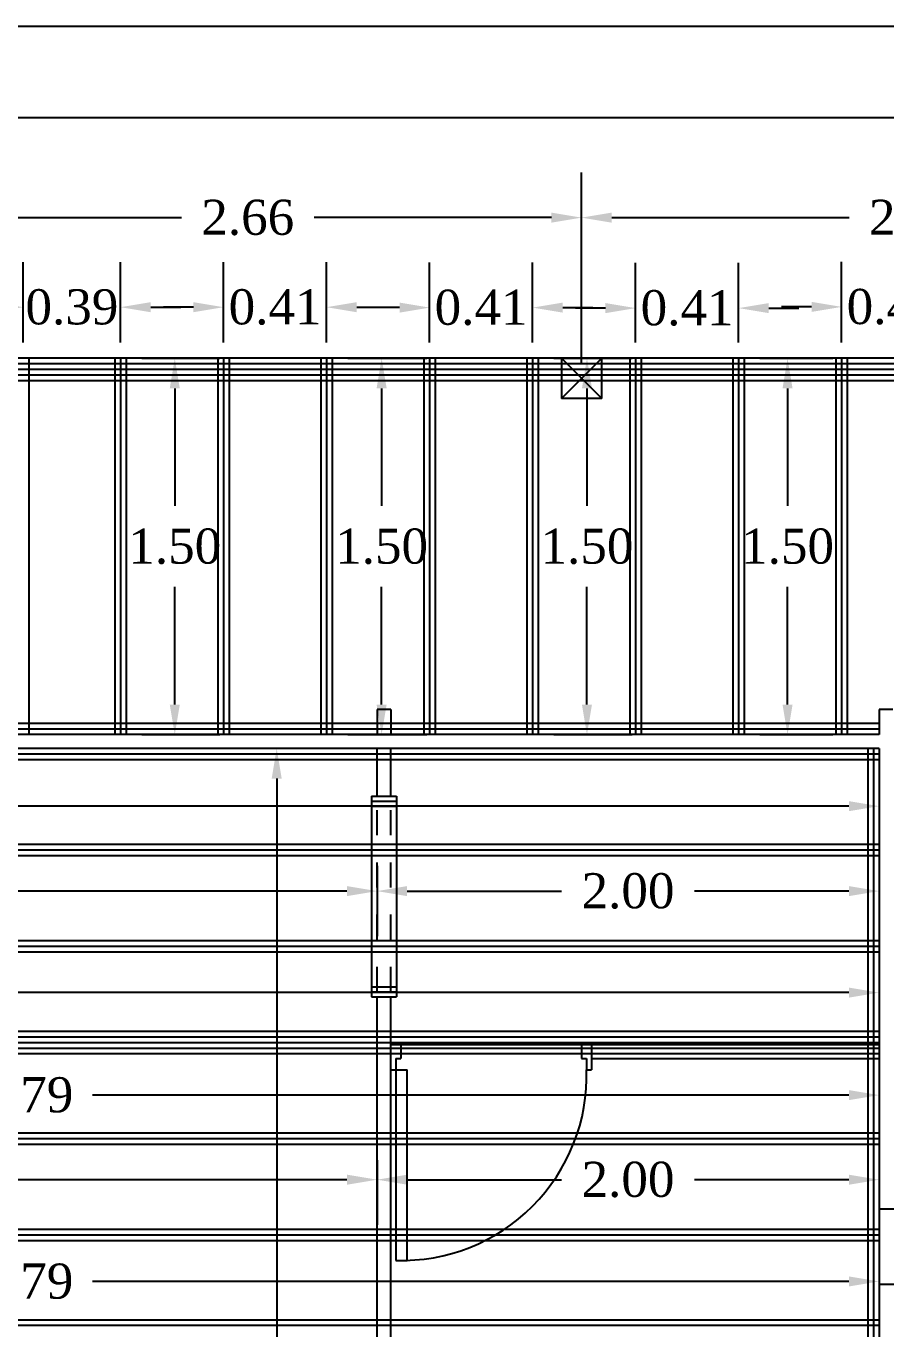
# Model space of a CAD drawing. Header units: inches. Extents: x 86794 to 87086, y 41803 to 41823.
# Drawn here: x 86863.53 to 86866.95, y 41816.95 to 41822.14 of the extents above; entities that cross this region are included whole.
import ezdxf

# ---------------------------------------------------------------- set-up
doc = ezdxf.new("R2010")
doc.units = ezdxf.units.IN
doc.header["$MEASUREMENT"] = 0
doc.linetypes.add('ACAD_ISO03W100', pattern=[30, 12, -18])
doc.styles.get("Standard").update_dxf_attribs({"font": 'times.ttf'})
doc.dimstyles.get("Standard").update_dxf_attribs({"dimtxt": 0.14, "dimasz": 0.12, "dimexe": 0.18, "dimexo": 0.0625, "dimgap": 0.09, "dimtad": 0, "dimtih": 1, "dimtoh": 1, "dimzin": 0, "dimdsep": 46, "dimtxsty": 'Standard', "dimcen": 0.09, "dimadec": 0, "dimazin": 0, "dimtfac": 1, "dimtofl": 0, "dimtmove": 0, "dimatfit": 3, "dimfxl": 1, "dimtolj": 1, "dimtzin": 0, "dimarcsym": 0})

# ---------------------------------------------------------------- blocks, each defined once
blk = doc.blocks.new('*D3')
at = {"color": 0, "lineweight": -2, "ltscale": 0.006, "transparency": 16777216}
for p, q in [((86859.2334, 41819.1542), (86859.2334, 41818.8518)), ((86866.9234, 41819.1542), (86866.9234, 41818.8518)), ((86859.3534, 41819.0318), (86862.8158, 41819.0318)), ((86866.8034, 41819.0318), (86863.341, 41819.0318))]:
    blk.add_line(p, q, dxfattribs=at)
at = {"color": 0, "ltscale": 0.006, "transparency": 16777216}
for points in [[(86859.3534, 41819.0518), (86859.3534, 41819.0118), (86859.2334, 41819.0318)], [(86866.8034, 41819.0518), (86866.8034, 41819.0118), (86866.9234, 41819.0318)]]:
    blk.add_solid(points, dxfattribs=at)
at = {"layer": 'Defpoints', "color": 0, "ltscale": 0.006, "transparency": 16777216}
for p in [(86859.2334, 41819.2167), (86866.9234, 41819.2167), (86866.9234, 41819.0318)]:
    blk.add_point(p, dxfattribs=at)
at = {"color": 0, "ltscale": 0.006, "transparency": 16777216, "insert": (86863.0784, 41819.0318), "char_height": 0.14, "attachment_point": 5}
blk.add_mtext('\\A1;7.69', dxfattribs=at)
blk = doc.blocks.new('*D5')
at = {"color": 0, "lineweight": -2, "ltscale": 0.006, "transparency": 16777216}
for p, q in [((86860.1784, 41818.7934), (86860.1784, 41818.5133)), ((86864.9234, 41818.7934), (86864.9234, 41818.5133)), ((86860.2984, 41818.6933), (86862.2885, 41818.6933)), ((86864.8034, 41818.6933), (86862.8134, 41818.6933))]:
    blk.add_line(p, q, dxfattribs=at)
at = {"color": 0, "ltscale": 0.006, "transparency": 16777216}
for points in [[(86860.2984, 41818.7133), (86860.2984, 41818.6733), (86860.1784, 41818.6933)], [(86864.8034, 41818.7133), (86864.8034, 41818.6733), (86864.9234, 41818.6933)]]:
    blk.add_solid(points, dxfattribs=at)
at = {"layer": 'Defpoints', "color": 0, "ltscale": 0.006, "transparency": 16777216}
for p in [(86860.1784, 41818.8559), (86864.9234, 41818.8559), (86864.9234, 41818.6933)]:
    blk.add_point(p, dxfattribs=at)
at = {"color": 0, "ltscale": 0.006, "transparency": 16777216, "insert": (86862.5509, 41818.6933), "char_height": 0.14, "attachment_point": 5}
blk.add_mtext('\\A1;4.75', dxfattribs=at)
blk = doc.blocks.new('*D6')
at = {"color": 0, "lineweight": -2, "ltscale": 0.006, "transparency": 16777216}
for p, q in [((86864.9234, 41818.7934), (86864.9234, 41818.5133)), ((86866.9234, 41818.7934), (86866.9234, 41818.5133)), ((86865.0434, 41818.6933), (86865.6585, 41818.6933)), ((86866.8034, 41818.6933), (86866.1884, 41818.6933))]:
    blk.add_line(p, q, dxfattribs=at)
at = {"color": 0, "ltscale": 0.006, "transparency": 16777216}
for points in [[(86865.0434, 41818.7133), (86865.0434, 41818.6733), (86864.9234, 41818.6933)], [(86866.8034, 41818.7133), (86866.8034, 41818.6733), (86866.9234, 41818.6933)]]:
    blk.add_solid(points, dxfattribs=at)
at = {"layer": 'Defpoints', "color": 0, "ltscale": 0.006, "transparency": 16777216}
for p in [(86864.9234, 41818.8559), (86866.9234, 41818.8559), (86866.9234, 41818.6933)]:
    blk.add_point(p, dxfattribs=at)
at = {"color": 0, "ltscale": 0.006, "transparency": 16777216, "insert": (86865.9234, 41818.6933), "char_height": 0.14, "attachment_point": 5}
blk.add_mtext('\\A1;2.00', dxfattribs=at)
blk = doc.blocks.new('*D8')
at = {"color": 0, "lineweight": -2, "ltscale": 0.006, "transparency": 16777216}
for p, q in [((86860.1334, 41818.0492), (86860.1334, 41817.7004)), ((86866.9234, 41818.0466), (86866.9234, 41817.7004)), ((86860.2534, 41817.8804), (86863.2664, 41817.8804)), ((86866.8034, 41817.8804), (86863.7904, 41817.8804))]:
    blk.add_line(p, q, dxfattribs=at)
at = {"color": 0, "ltscale": 0.006, "transparency": 16777216}
for points in [[(86860.2534, 41817.9004), (86860.2534, 41817.8604), (86860.1334, 41817.8804)], [(86866.8034, 41817.9004), (86866.8034, 41817.8604), (86866.9234, 41817.8804)]]:
    blk.add_solid(points, dxfattribs=at)
at = {"layer": 'Defpoints', "color": 0, "ltscale": 0.006, "transparency": 16777216}
for p in [(86860.1334, 41818.1117), (86866.9234, 41818.1091), (86866.9234, 41817.8804)]:
    blk.add_point(p, dxfattribs=at)
at = {"color": 0, "ltscale": 0.006, "transparency": 16777216, "insert": (86863.5284, 41817.8804), "char_height": 0.14, "attachment_point": 5}
blk.add_mtext('\\A1;6.79', dxfattribs=at)
blk = doc.blocks.new('*D9')
at = {"color": 0, "lineweight": -2, "ltscale": 0.006, "transparency": 16777216}
for p, q in [((86860.1334, 41817.6209), (86860.1334, 41817.3633)), ((86864.9234, 41817.6209), (86864.9234, 41817.3633)), ((86860.2534, 41817.5433), (86862.2636, 41817.5433)), ((86864.8034, 41817.5433), (86862.7933, 41817.5433))]:
    blk.add_line(p, q, dxfattribs=at)
at = {"color": 0, "ltscale": 0.006, "transparency": 16777216}
for points in [[(86860.2534, 41817.5633), (86860.2534, 41817.5233), (86860.1334, 41817.5433)], [(86864.8034, 41817.5633), (86864.8034, 41817.5233), (86864.9234, 41817.5433)]]:
    blk.add_solid(points, dxfattribs=at)
at = {"layer": 'Defpoints', "color": 0, "ltscale": 0.006, "transparency": 16777216}
for p in [(86860.1334, 41817.6834), (86864.9234, 41817.6834), (86864.9234, 41817.5433)]:
    blk.add_point(p, dxfattribs=at)
at = {"color": 0, "ltscale": 0.006, "transparency": 16777216, "insert": (86862.5284, 41817.5433), "char_height": 0.14, "attachment_point": 5}
blk.add_mtext('\\A1;4.79', dxfattribs=at)
blk = doc.blocks.new('*D10')
at = {"color": 0, "lineweight": -2, "ltscale": 0.006, "transparency": 16777216}
for p, q in [((86864.9234, 41817.6209), (86864.9234, 41817.3633)), ((86866.9234, 41817.6209), (86866.9234, 41817.3633)), ((86865.0434, 41817.5433), (86865.6585, 41817.5433)), ((86866.8034, 41817.5433), (86866.1884, 41817.5433))]:
    blk.add_line(p, q, dxfattribs=at)
at = {"color": 0, "ltscale": 0.006, "transparency": 16777216}
for points in [[(86865.0434, 41817.5633), (86865.0434, 41817.5233), (86864.9234, 41817.5433)], [(86866.8034, 41817.5633), (86866.8034, 41817.5233), (86866.9234, 41817.5433)]]:
    blk.add_solid(points, dxfattribs=at)
at = {"layer": 'Defpoints', "color": 0, "ltscale": 0.006, "transparency": 16777216}
for p in [(86864.9234, 41817.6834), (86866.9234, 41817.6834), (86866.9234, 41817.5433)]:
    blk.add_point(p, dxfattribs=at)
at = {"color": 0, "ltscale": 0.006, "transparency": 16777216, "insert": (86865.9234, 41817.5433), "char_height": 0.14, "attachment_point": 5}
blk.add_mtext('\\A1;2.00', dxfattribs=at)
blk = doc.blocks.new('*D11')
at = {"color": 0, "lineweight": -2, "ltscale": 0.006, "transparency": 16777216}
for p, q in [((86860.1334, 41817.2376), (86860.1334, 41816.9579)), ((86866.9234, 41817.2376), (86866.9234, 41816.9579)), ((86860.2534, 41817.1379), (86863.2664, 41817.1379)), ((86866.8034, 41817.1379), (86863.7904, 41817.1379))]:
    blk.add_line(p, q, dxfattribs=at)
at = {"color": 0, "ltscale": 0.006, "transparency": 16777216}
for points in [[(86860.2534, 41817.1579), (86860.2534, 41817.1179), (86860.1334, 41817.1379)], [(86866.8034, 41817.1579), (86866.8034, 41817.1179), (86866.9234, 41817.1379)]]:
    blk.add_solid(points, dxfattribs=at)
at = {"layer": 'Defpoints', "color": 0, "ltscale": 0.006, "transparency": 16777216}
for p in [(86860.1334, 41817.3001), (86866.9234, 41817.3001), (86860.1334, 41817.1379)]:
    blk.add_point(p, dxfattribs=at)
at = {"color": 0, "ltscale": 0.006, "transparency": 16777216, "insert": (86863.5284, 41817.1379), "char_height": 0.14, "attachment_point": 5}
blk.add_mtext('\\A1;6.79', dxfattribs=at)
blk = doc.blocks.new('*D12')
at = {"color": 0, "lineweight": -2, "ltscale": 0.006, "transparency": 16777216}
for p, q in [((86859.2334, 41818.3876), (86859.2334, 41818.1088)), ((86866.9234, 41818.3876), (86866.9234, 41818.1088)), ((86859.3534, 41818.2888), (86862.8158, 41818.2888)), ((86866.8034, 41818.2888), (86863.341, 41818.2888))]:
    blk.add_line(p, q, dxfattribs=at)
at = {"color": 0, "ltscale": 0.006, "transparency": 16777216}
for points in [[(86859.3534, 41818.3088), (86859.3534, 41818.2688), (86859.2334, 41818.2888)], [(86866.8034, 41818.3088), (86866.8034, 41818.2688), (86866.9234, 41818.2888)]]:
    blk.add_solid(points, dxfattribs=at)
at = {"layer": 'Defpoints', "color": 0, "ltscale": 0.006, "transparency": 16777216}
for p in [(86859.2334, 41818.4501), (86866.9234, 41818.4501), (86866.9234, 41818.2888)]:
    blk.add_point(p, dxfattribs=at)
at = {"color": 0, "ltscale": 0.006, "transparency": 16777216, "insert": (86863.0784, 41818.2888), "char_height": 0.14, "attachment_point": 5}
blk.add_mtext('\\A1;7.69', dxfattribs=at)
blk = doc.blocks.new('*D34')
at = {"color": 0, "lineweight": -2, "ltscale": 0.006, "transparency": 16777216}
for p, q in [((86866.449, 41820.8167), (86866.739, 41820.8167)), ((86866.559, 41820.6967), (86866.559, 41820.2282)), ((86866.559, 41819.4367), (86866.559, 41819.9053)), ((86866.449, 41819.3167), (86866.739, 41819.3167))]:
    blk.add_line(p, q, dxfattribs=at)
at = {"color": 0, "ltscale": 0.006, "transparency": 16777216}
for points in [[(86866.539, 41820.6967), (86866.579, 41820.6967), (86866.559, 41820.8167)], [(86866.539, 41819.4367), (86866.579, 41819.4367), (86866.559, 41819.3167)]]:
    blk.add_solid(points, dxfattribs=at)
at = {"layer": 'Defpoints', "color": 0, "ltscale": 0.006, "transparency": 16777216}
for p in [(86866.3865, 41820.8167), (86866.559, 41820.8167), (86866.3865, 41819.3167)]:
    blk.add_point(p, dxfattribs=at)
at = {"color": 0, "ltscale": 0.006, "transparency": 16777216, "insert": (86866.559, 41820.0667), "char_height": 0.14, "attachment_point": 5}
blk.add_mtext('\\A1;1.50', dxfattribs=at)
blk = doc.blocks.new('*D43')
at = {"color": 0, "lineweight": -2, "ltscale": 0.006, "transparency": 16777216}
for p, q in [((86863.5138, 41820.8792), (86863.5138, 41821.2001)), ((86863.9017, 41820.8792), (86863.9017, 41821.2001)), ((86863.3938, 41821.0201), (86863.2738, 41821.0201)), ((86864.0217, 41821.0201), (86864.1417, 41821.0201))]:
    blk.add_line(p, q, dxfattribs=at)
at = {"color": 0, "ltscale": 0.006, "transparency": 16777216}
for points in [[(86863.3938, 41821.0401), (86863.3938, 41821.0001), (86863.5138, 41821.0201)], [(86864.0217, 41821.0401), (86864.0217, 41821.0001), (86863.9017, 41821.0201)]]:
    blk.add_solid(points, dxfattribs=at)
at = {"layer": 'Defpoints', "color": 0, "ltscale": 0.006, "transparency": 16777216}
for p in [(86863.9017, 41821.0201), (86863.5138, 41820.8167), (86863.9017, 41820.8167)]:
    blk.add_point(p, dxfattribs=at)
at = {"color": 0, "ltscale": 0.006, "transparency": 16777216, "insert": (86863.7078, 41821.0201), "char_height": 0.14, "attachment_point": 5}
blk.add_mtext('\\A1;0.39', dxfattribs=at)
blk = doc.blocks.new('*D44')
at = {"color": 0, "lineweight": -2, "ltscale": 0.006, "transparency": 16777216}
for p, q in [((86864.3121, 41820.8792), (86864.3121, 41821.2001)), ((86864.7225, 41820.8792), (86864.7225, 41821.2001)), ((86864.1921, 41821.0201), (86864.0721, 41821.0201)), ((86864.8425, 41821.0201), (86864.9625, 41821.0201))]:
    blk.add_line(p, q, dxfattribs=at)
at = {"color": 0, "ltscale": 0.006, "transparency": 16777216}
for points in [[(86864.1921, 41821.0401), (86864.1921, 41821.0001), (86864.3121, 41821.0201)], [(86864.8425, 41821.0401), (86864.8425, 41821.0001), (86864.7225, 41821.0201)]]:
    blk.add_solid(points, dxfattribs=at)
at = {"layer": 'Defpoints', "color": 0, "ltscale": 0.006, "transparency": 16777216}
for p in [(86864.7225, 41821.0201), (86864.3121, 41820.8167), (86864.7225, 41820.8167)]:
    blk.add_point(p, dxfattribs=at)
at = {"color": 0, "ltscale": 0.006, "transparency": 16777216, "insert": (86864.5173, 41821.0201), "char_height": 0.14, "attachment_point": 5}
blk.add_mtext('\\A1;0.41', dxfattribs=at)
blk = doc.blocks.new('*D45')
at = {"color": 0, "lineweight": -2, "ltscale": 0.006, "transparency": 16777216}
for p, q in [((86865.1329, 41820.8792), (86865.1329, 41821.1984)), ((86865.5432, 41820.8792), (86865.5432, 41821.1984)), ((86865.0129, 41821.0184), (86864.8929, 41821.0184)), ((86865.6632, 41821.0184), (86865.7832, 41821.0184))]:
    blk.add_line(p, q, dxfattribs=at)
at = {"color": 0, "ltscale": 0.006, "transparency": 16777216}
for points in [[(86865.0129, 41821.0384), (86865.0129, 41820.9984), (86865.1329, 41821.0184)], [(86865.6632, 41821.0384), (86865.6632, 41820.9984), (86865.5432, 41821.0184)]]:
    blk.add_solid(points, dxfattribs=at)
at = {"layer": 'Defpoints', "color": 0, "ltscale": 0.006, "transparency": 16777216}
for p in [(86865.5432, 41821.0184), (86865.1329, 41820.8167), (86865.5432, 41820.8167)]:
    blk.add_point(p, dxfattribs=at)
at = {"color": 0, "ltscale": 0.006, "transparency": 16777216, "insert": (86865.338, 41821.0184), "char_height": 0.14, "attachment_point": 5}
blk.add_mtext('\\A1;0.41', dxfattribs=at)
blk = doc.blocks.new('*D46')
at = {"color": 0, "lineweight": -2, "ltscale": 0.006, "transparency": 16777216}
for p, q in [((86865.9536, 41820.8792), (86865.9536, 41821.1965)), ((86866.364, 41820.8792), (86866.364, 41821.1965)), ((86865.8336, 41821.0165), (86865.7136, 41821.0165)), ((86866.484, 41821.0165), (86866.604, 41821.0165))]:
    blk.add_line(p, q, dxfattribs=at)
at = {"color": 0, "ltscale": 0.006, "transparency": 16777216}
for points in [[(86865.8336, 41821.0365), (86865.8336, 41820.9965), (86865.9536, 41821.0165)], [(86866.484, 41821.0365), (86866.484, 41820.9965), (86866.364, 41821.0165)]]:
    blk.add_solid(points, dxfattribs=at)
at = {"layer": 'Defpoints', "color": 0, "ltscale": 0.006, "transparency": 16777216}
for p in [(86866.364, 41821.0165), (86865.9536, 41820.8167), (86866.364, 41820.8167)]:
    blk.add_point(p, dxfattribs=at)
at = {"color": 0, "ltscale": 0.006, "transparency": 16777216, "insert": (86866.1588, 41821.0165), "char_height": 0.14, "attachment_point": 5}
blk.add_mtext('\\A1;0.41', dxfattribs=at)
blk = doc.blocks.new('*D47')
at = {"color": 0, "lineweight": -2, "ltscale": 0.006, "transparency": 16777216}
for p, q in [((86866.7744, 41820.8792), (86866.7744, 41821.2013)), ((86867.1848, 41820.8792), (86867.1848, 41821.2013)), ((86866.6544, 41821.0213), (86866.5344, 41821.0213)), ((86867.3048, 41821.0213), (86867.4248, 41821.0213))]:
    blk.add_line(p, q, dxfattribs=at)
at = {"color": 0, "ltscale": 0.006, "transparency": 16777216}
for points in [[(86866.6544, 41821.0413), (86866.6544, 41821.0013), (86866.7744, 41821.0213)], [(86867.3048, 41821.0413), (86867.3048, 41821.0013), (86867.1848, 41821.0213)]]:
    blk.add_solid(points, dxfattribs=at)
at = {"layer": 'Defpoints', "color": 0, "ltscale": 0.006, "transparency": 16777216}
for p in [(86867.1848, 41821.0213), (86866.7744, 41820.8167), (86867.1848, 41820.8167)]:
    blk.add_point(p, dxfattribs=at)
at = {"color": 0, "ltscale": 0.006, "transparency": 16777216, "insert": (86866.9796, 41821.0213), "char_height": 0.14, "attachment_point": 5}
blk.add_mtext('\\A1;0.41', dxfattribs=at)
blk = doc.blocks.new('*D51')
at = {"color": 0, "lineweight": -2, "ltscale": 0.006, "transparency": 16777216}
for p, q in [((86863.0784, 41820.7992), (86863.0784, 41821.557)), ((86865.7384, 41820.7992), (86865.7384, 41821.557)), ((86863.1984, 41821.377), (86864.1438, 41821.377)), ((86865.6184, 41821.377), (86864.6731, 41821.377))]:
    blk.add_line(p, q, dxfattribs=at)
at = {"color": 0, "ltscale": 0.006, "transparency": 16777216}
for points in [[(86863.1984, 41821.397), (86863.1984, 41821.357), (86863.0784, 41821.377)], [(86865.6184, 41821.397), (86865.6184, 41821.357), (86865.7384, 41821.377)]]:
    blk.add_solid(points, dxfattribs=at)
at = {"layer": 'Defpoints', "color": 0, "ltscale": 0.006, "transparency": 16777216}
for p in [(86865.7384, 41821.377), (86863.0784, 41820.7367), (86865.7384, 41820.7367)]:
    blk.add_point(p, dxfattribs=at)
at = {"color": 0, "ltscale": 0.006, "transparency": 16777216, "insert": (86864.4084, 41821.377), "char_height": 0.14, "attachment_point": 5}
blk.add_mtext('\\A1;2.66', dxfattribs=at)
blk = doc.blocks.new('*D52')
at = {"color": 0, "lineweight": -2, "ltscale": 0.006, "transparency": 16777216}
for p, q in [((86865.7384, 41820.7992), (86865.7384, 41821.557)), ((86868.3984, 41820.7992), (86868.3984, 41821.557)), ((86865.8584, 41821.377), (86866.8038, 41821.377)), ((86868.2784, 41821.377), (86867.3331, 41821.377))]:
    blk.add_line(p, q, dxfattribs=at)
at = {"color": 0, "ltscale": 0.006, "transparency": 16777216}
for points in [[(86865.8584, 41821.397), (86865.8584, 41821.357), (86865.7384, 41821.377)], [(86868.2784, 41821.397), (86868.2784, 41821.357), (86868.3984, 41821.377)]]:
    blk.add_solid(points, dxfattribs=at)
at = {"layer": 'Defpoints', "color": 0, "ltscale": 0.006, "transparency": 16777216}
for p in [(86868.3984, 41821.377), (86865.7384, 41820.7367), (86868.3984, 41820.7367)]:
    blk.add_point(p, dxfattribs=at)
at = {"color": 0, "ltscale": 0.006, "transparency": 16777216, "insert": (86867.0684, 41821.377), "char_height": 0.14, "attachment_point": 5}
blk.add_mtext('\\A1;2.66', dxfattribs=at)
blk = doc.blocks.new('*D53')
at = {"color": 0, "lineweight": -2, "ltscale": 0.006, "transparency": 16777216}
for p, q in [((86857.6784, 41820.8792), (86857.6784, 41821.9544)), ((86868.4784, 41820.8792), (86868.4784, 41821.9544)), ((86857.7984, 41821.7744), (86862.7717, 41821.7744)), ((86868.3584, 41821.7744), (86863.3852, 41821.7744))]:
    blk.add_line(p, q, dxfattribs=at)
at = {"color": 0, "ltscale": 0.006, "transparency": 16777216}
for points in [[(86857.7984, 41821.7944), (86857.7984, 41821.7544), (86857.6784, 41821.7744)], [(86868.3584, 41821.7944), (86868.3584, 41821.7544), (86868.4784, 41821.7744)]]:
    blk.add_solid(points, dxfattribs=at)
at = {"layer": 'Defpoints', "color": 0, "ltscale": 0.006, "transparency": 16777216}
for p in [(86868.4784, 41821.7744), (86857.6784, 41820.8167), (86868.4784, 41820.8167)]:
    blk.add_point(p, dxfattribs=at)
at = {"color": 0, "ltscale": 0.006, "transparency": 16777216, "insert": (86863.0784, 41821.7744), "char_height": 0.14, "attachment_point": 5}
blk.add_mtext('\\A1;10.80', dxfattribs=at)
blk = doc.blocks.new('*D54')
at = {"color": 0, "lineweight": -2, "ltscale": 0.006, "transparency": 16777216}
for p, q in [((86865.6282, 41820.8167), (86865.9398, 41820.8167)), ((86865.7598, 41820.6967), (86865.7598, 41820.2282)), ((86865.7598, 41819.4367), (86865.7598, 41819.9053)), ((86865.6282, 41819.3167), (86865.9398, 41819.3167))]:
    blk.add_line(p, q, dxfattribs=at)
at = {"color": 0, "ltscale": 0.006, "transparency": 16777216}
for points in [[(86865.7398, 41820.6967), (86865.7798, 41820.6967), (86865.7598, 41820.8167)], [(86865.7398, 41819.4367), (86865.7798, 41819.4367), (86865.7598, 41819.3167)]]:
    blk.add_solid(points, dxfattribs=at)
at = {"layer": 'Defpoints', "color": 0, "ltscale": 0.006, "transparency": 16777216}
for p in [(86865.5657, 41820.8167), (86865.5657, 41819.3167), (86865.7598, 41819.3167)]:
    blk.add_point(p, dxfattribs=at)
at = {"color": 0, "ltscale": 0.006, "transparency": 16777216, "insert": (86865.7598, 41820.0667), "char_height": 0.14, "attachment_point": 5}
blk.add_mtext('\\A1;1.50', dxfattribs=at)
blk = doc.blocks.new('*D55')
at = {"color": 0, "lineweight": -2, "ltscale": 0.006, "transparency": 16777216}
for p, q in [((86864.8075, 41820.8167), (86865.1217, 41820.8167)), ((86864.9417, 41820.6967), (86864.9417, 41820.2282)), ((86864.9417, 41819.4367), (86864.9417, 41819.9053)), ((86864.8075, 41819.3167), (86865.1217, 41819.3167))]:
    blk.add_line(p, q, dxfattribs=at)
at = {"color": 0, "ltscale": 0.006, "transparency": 16777216}
for points in [[(86864.9217, 41820.6967), (86864.9617, 41820.6967), (86864.9417, 41820.8167)], [(86864.9217, 41819.4367), (86864.9617, 41819.4367), (86864.9417, 41819.3167)]]:
    blk.add_solid(points, dxfattribs=at)
at = {"layer": 'Defpoints', "color": 0, "ltscale": 0.006, "transparency": 16777216}
for p in [(86864.745, 41820.8167), (86864.745, 41819.3167), (86864.9417, 41819.3167)]:
    blk.add_point(p, dxfattribs=at)
at = {"color": 0, "ltscale": 0.006, "transparency": 16777216, "insert": (86864.9417, 41820.0667), "char_height": 0.14, "attachment_point": 5}
blk.add_mtext('\\A1;1.50', dxfattribs=at)
blk = doc.blocks.new('*D56')
at = {"color": 0, "lineweight": -2, "ltscale": 0.006, "transparency": 16777216}
for p, q in [((86863.9867, 41820.8167), (86864.2976, 41820.8167)), ((86864.1176, 41820.6967), (86864.1176, 41820.2282)), ((86864.1176, 41819.4367), (86864.1176, 41819.9053)), ((86863.9867, 41819.3167), (86864.2976, 41819.3167))]:
    blk.add_line(p, q, dxfattribs=at)
at = {"color": 0, "ltscale": 0.006, "transparency": 16777216}
for points in [[(86864.0976, 41820.6967), (86864.1376, 41820.6967), (86864.1176, 41820.8167)], [(86864.0976, 41819.4367), (86864.1376, 41819.4367), (86864.1176, 41819.3167)]]:
    blk.add_solid(points, dxfattribs=at)
at = {"layer": 'Defpoints', "color": 0, "ltscale": 0.006, "transparency": 16777216}
for p in [(86863.9242, 41820.8167), (86863.9242, 41819.3167), (86864.1176, 41819.3167)]:
    blk.add_point(p, dxfattribs=at)
at = {"color": 0, "ltscale": 0.006, "transparency": 16777216, "insert": (86864.1176, 41820.0667), "char_height": 0.14, "attachment_point": 5}
blk.add_mtext('\\A1;1.50', dxfattribs=at)
blk = doc.blocks.new('*D162')
at = {"color": 0, "lineweight": -2, "ltscale": 0.006, "transparency": 16777216}
for p, q in [((86864.8609, 41819.2617), (86864.3437, 41819.2617)), ((86864.5237, 41819.1417), (86864.5237, 41816.5282)), ((86864.5237, 41813.5917), (86864.5237, 41816.2053)), ((86864.8609, 41813.4717), (86864.3437, 41813.4717))]:
    blk.add_line(p, q, dxfattribs=at)
at = {"color": 0, "ltscale": 0.006, "transparency": 16777216}
for points in [[(86864.5037, 41819.1417), (86864.5437, 41819.1417), (86864.5237, 41819.2617)], [(86864.5037, 41813.5917), (86864.5437, 41813.5917), (86864.5237, 41813.4717)]]:
    blk.add_solid(points, dxfattribs=at)
at = {"layer": 'Defpoints', "color": 0, "ltscale": 0.006, "transparency": 16777216}
for p in [(86864.5237, 41819.2617), (86864.9234, 41819.2617), (86864.9234, 41813.4717)]:
    blk.add_point(p, dxfattribs=at)
at = {"color": 0, "ltscale": 0.006, "transparency": 16777216, "insert": (86864.5237, 41816.3667), "char_height": 0.14, "attachment_point": 5}
blk.add_mtext('\\A1;5.79', dxfattribs=at)

msp = doc.modelspace()

# ---------------------------------------------------------------- linework, layer by layer
for p, q in [((86851.4345, 41822.1404), (86878.7719, 41822.1404)), ((86868.4784, 41820.8167), (86857.6784, 41820.8167)), ((86868.4784, 41820.7942), (86857.6784, 41820.7942)), ((86868.4784, 41820.7717), (86857.6784, 41820.7717)), ((86865.6584, 41820.8167), (86865.6584, 41820.6567)), ((86868.4784, 41820.7492), (86857.6784, 41820.7492)), ((86868.4784, 41820.7267), (86857.6784, 41820.7267)), ((86865.8184, 41820.6567), (86865.6584, 41820.6567)), ((86864.9784, 41819.4167), (86864.9234, 41819.4167)), ((86864.9234, 41819.4167), (86864.9234, 41819.3167)), ((86864.9784, 41819.4167), (86864.9784, 41819.3167)), ((86866.9784, 41819.4167), (86866.9234, 41819.4167)), ((86866.9234, 41819.3617), (86859.2334, 41819.3617)), ((86866.9234, 41819.3392), (86859.2334, 41819.3392)), ((86866.9234, 41819.3167), (86859.2334, 41819.3167)), ((86866.9234, 41819.2617), (86859.2334, 41819.2617)), ((86866.9234, 41819.2392), (86859.2334, 41819.2392)), ((86866.9234, 41819.2167), (86859.2334, 41819.2167)), ((86866.8784, 41819.2617), (86866.8784, 41813.4717)), ((86866.9009, 41819.2617), (86866.9009, 41813.4717)), ((86866.9234, 41819.2617), (86866.9234, 41813.4717)), ((86866.9234, 41818.8784), (86859.2334, 41818.8784)), ((86866.9234, 41818.8559), (86859.2334, 41818.8559)), ((86866.9234, 41818.8334), (86859.2334, 41818.8334)), ((86866.9234, 41818.4951), (86859.2334, 41818.4951)), ((86866.9234, 41818.4726), (86859.2334, 41818.4726)), ((86866.9234, 41818.4501), (86859.2334, 41818.4501)), ((86866.9234, 41818.1342), (86860.1334, 41818.1342)), ((86866.9234, 41818.1117), (86860.1334, 41818.1117)), ((86866.9234, 41818.0892), (86860.1334, 41818.0892)), ((86866.9234, 41818.0667), (86860.1334, 41818.0667)), ((86866.9234, 41818.0442), (86860.1334, 41818.0442)), ((86866.9234, 41817.7284), (86860.1334, 41817.7284)), ((86866.9234, 41817.7059), (86860.1334, 41817.7059)), ((86866.9234, 41817.6834), (86860.1334, 41817.6834)), ((86866.9234, 41817.3451), (86860.1334, 41817.3451)), ((86866.9234, 41817.3226), (86860.1334, 41817.3226)), ((86866.9234, 41817.3001), (86860.1334, 41817.3001)), ((86866.9234, 41816.9842), (86860.1334, 41816.9842)), ((86866.9234, 41816.9617), (86860.1334, 41816.9617))]:
    msp.add_line(p, q)
at = {"ltscale": 0.006}
for p, q in [((86863.5363, 41820.8167), (86863.5363, 41819.3167)), ((86863.8792, 41820.8167), (86863.8792, 41819.3167)), ((86863.9017, 41820.8167), (86863.9017, 41819.3167)), ((86863.9242, 41820.8167), (86863.9242, 41819.3167)), ((86864.2896, 41820.8167), (86864.2896, 41819.3167)), ((86864.3121, 41820.8167), (86864.3121, 41819.3167)), ((86864.3346, 41820.8167), (86864.3346, 41819.3167)), ((86864.7, 41820.8167), (86864.7, 41819.3167)), ((86864.7225, 41820.8167), (86864.7225, 41819.3167)), ((86864.745, 41820.8167), (86864.745, 41819.3167)), ((86865.1104, 41820.8167), (86865.1104, 41819.3167)), ((86865.1329, 41820.8167), (86865.1329, 41819.3167)), ((86865.1554, 41820.8167), (86865.1554, 41819.3167)), ((86865.5207, 41820.8167), (86865.5207, 41819.3167)), ((86865.5432, 41820.8167), (86865.5432, 41819.3167)), ((86865.5657, 41820.8167), (86865.5657, 41819.3167)), ((86865.6584, 41820.8167), (86865.8184, 41820.6567)), ((86865.8184, 41820.8167), (86865.6584, 41820.6567)), ((86865.8184, 41820.6567), (86865.8184, 41820.8167)), ((86865.9311, 41820.8167), (86865.9311, 41819.3167)), ((86865.9536, 41820.8167), (86865.9536, 41819.3167)), ((86865.9761, 41820.8167), (86865.9761, 41819.3167)), ((86866.3415, 41820.8167), (86866.3415, 41819.3167)), ((86866.364, 41820.8167), (86866.364, 41819.3167)), ((86866.3865, 41820.8167), (86866.3865, 41819.3167)), ((86866.7519, 41820.8167), (86866.7519, 41819.3167)), ((86866.7744, 41820.8167), (86866.7744, 41819.3167)), ((86866.7969, 41820.8167), (86866.7969, 41819.3167)), ((86866.9234, 41819.4167), (86866.9234, 41819.3167))]:
    msp.add_line(p, q, dxfattribs=at)
at = {"color": 251, "ltscale": 0.006, "true_color": 0x636466}
for p, q in [((86864.9234, 41819.0717), (86864.9234, 41819.2617)), ((86864.9784, 41819.0717), (86864.9784, 41819.2617)), ((86864.9009, 41819.0717), (86865.0009, 41819.0717)), ((86864.9009, 41819.0717), (86864.9009, 41818.2717)), ((86865.0009, 41819.0717), (86865.0009, 41818.2717)), ((86864.9009, 41819.0517), (86865.0009, 41819.0517)), ((86864.9009, 41819.0317), (86865.0009, 41819.0317)), ((86864.9009, 41818.3117), (86865.0009, 41818.3117)), ((86864.9009, 41818.2917), (86865.0009, 41818.2917)), ((86864.9009, 41818.2717), (86865.0009, 41818.2717)), ((86864.9234, 41816.5267), (86864.9234, 41818.2717)), ((86864.9784, 41816.5267), (86864.9784, 41818.2717)), ((86865.0184, 41818.0817), (86865.0184, 41818.0267)), ((86865.7384, 41818.0817), (86865.7384, 41818.0267)), ((86865.7784, 41818.0817), (86865.7784, 41817.9817)), ((86864.9984, 41818.0267), (86864.9984, 41817.2217)), ((86865.7584, 41818.0267), (86865.7584, 41817.9817)), ((86864.9784, 41817.9817), (86865.0434, 41817.9817)), ((86865.0434, 41817.2217), (86865.0434, 41817.9817)), ((86865.7584, 41817.9817), (86865.7784, 41817.9817)), ((86866.9234, 41817.4267), (86867.0234, 41817.4267)), ((86864.9984, 41817.2217), (86865.0434, 41817.2217)), ((86866.9234, 41817.1267), (86867.0234, 41817.1267))]:
    msp.add_line(p, q, dxfattribs=at)
at = {"color": 251, "linetype": 'ACAD_ISO03W100', "ltscale": 0.006, "true_color": 0x636466}
for p, q in [((86864.9234, 41818.2917), (86864.9234, 41819.0517)), ((86864.9784, 41818.2917), (86864.9784, 41819.0517))]:
    msp.add_line(p, q, dxfattribs=at)
at = {"color": 251, "true_color": 0x636466}
for p, q in [((86864.9784, 41818.0817), (86866.9234, 41818.0817)), ((86864.9984, 41818.0267), (86865.0184, 41818.0267)), ((86865.7384, 41818.0267), (86865.7584, 41818.0267)), ((86865.7784, 41818.0267), (86866.9234, 41818.0267))]:
    msp.add_line(p, q, dxfattribs=at)
at = {"color": 251, "ltscale": 0.006, "true_color": 0x636466}
msp.add_arc((86865.0209, 41817.9592), 0.7378, 268.2525, 1.7475, dxfattribs=at)

# ---------------------------------------------------------------- dimensions: what is measured, and where the dimension line sits
at = {"ltscale": 0.006}
for base, p1, p2, picture, middle in [((86868.4784, 41821.7744), (86857.6784, 41820.8167), (86868.4784, 41820.8167), '*D53', (86863.0784, 41821.7744)), ((86865.7384, 41821.377), (86863.0784, 41820.7367), (86865.7384, 41820.7367), '*D51', (86864.4084, 41821.377)), ((86868.3984, 41821.377), (86865.7384, 41820.7367), (86868.3984, 41820.7367), '*D52', (86867.0684, 41821.377)), ((86866.9234, 41819.0318), (86859.2334, 41819.2167), (86866.9234, 41819.2167), '*D3', (86863.0784, 41819.0318)), ((86864.9234366303, 41818.6933300258), (86860.1784366303, 41818.8559093438), (86864.9234366303, 41818.8559093438), '*D5', (86862.5509366303, 41818.6933300258)), ((86866.9234, 41818.6933), (86864.9234, 41818.8559), (86866.9234, 41818.8559), '*D6', (86865.9234, 41818.6933)), ((86866.9234, 41818.2888), (86859.2334, 41818.4501), (86866.9234, 41818.4501), '*D12', (86863.0784, 41818.2888)), ((86866.9234, 41817.8804), (86860.1334, 41818.1117), (86866.9234, 41818.1091), '*D8', (86863.5284, 41817.8804)), ((86864.9234, 41817.5433), (86860.1334, 41817.6834), (86864.9234, 41817.6834), '*D9', (86862.5284, 41817.5433)), ((86866.9234, 41817.5433), (86864.9234, 41817.6834), (86866.9234, 41817.6834), '*D10', (86865.9234, 41817.5433)), ((86860.1334, 41817.1379), (86866.9234, 41817.3001), (86860.1334, 41817.3001), '*D11', (86863.5284, 41817.1379))]:
    dim = msp.add_linear_dim(base=base, p1=p1, p2=p2, dimstyle='Standard', dxfattribs=at)
    dim.commit()
    dim.dimension.update_dxf_attribs({"geometry": picture, "text_midpoint": middle})
for base, p1, p2, picture, middle in [((86863.9017, 41821.0201), (86863.5138, 41820.8167), (86863.9017, 41820.8167), '*D43', (86863.7078, 41821.0201)), ((86864.7225, 41821.0201), (86864.3121, 41820.8167), (86864.7225, 41820.8167), '*D44', (86864.5173, 41821.0201)), ((86865.5432, 41821.0184), (86865.1329, 41820.8167), (86865.5432, 41820.8167), '*D45', (86865.338, 41821.0184)), ((86866.364, 41821.0165), (86865.9536, 41820.8167), (86866.364, 41820.8167), '*D46', (86866.1588, 41821.0165)), ((86867.1848, 41821.0213), (86866.7744, 41820.8167), (86867.1848, 41820.8167), '*D47', (86866.9796, 41821.0213))]:
    dim = msp.add_linear_dim(base=base, p1=p1, p2=p2, dimstyle='Standard', dxfattribs=at)
    dim.commit()
    dim.dimension.update_dxf_attribs({"geometry": picture, "text_midpoint": middle, "dimtype": 160})
for base, p1, p2, picture, middle in [((86864.1176, 41819.3167), (86863.9242, 41820.8167), (86863.9242, 41819.3167), '*D56', (86864.1176, 41820.0667)), ((86864.9417, 41819.3167), (86864.745, 41820.8167), (86864.745, 41819.3167), '*D55', (86864.9417, 41820.0667)), ((86865.7598, 41819.3167), (86865.5657, 41820.8167), (86865.5657, 41819.3167), '*D54', (86865.7598, 41820.0667)), ((86866.559, 41820.8167), (86866.3865, 41819.3167), (86866.3865, 41820.8167), '*D34', (86866.559, 41820.0667)), ((86864.5237, 41819.2617), (86864.9234, 41813.4717), (86864.9234, 41819.2617), '*D162', (86864.5237, 41816.3667))]:
    dim = msp.add_linear_dim(base=base, p1=p1, p2=p2, angle=90, dimstyle='Standard', dxfattribs=at)
    dim.commit()
    dim.dimension.update_dxf_attribs({"geometry": picture, "text_midpoint": middle})

doc.saveas('drawing.dxf')
